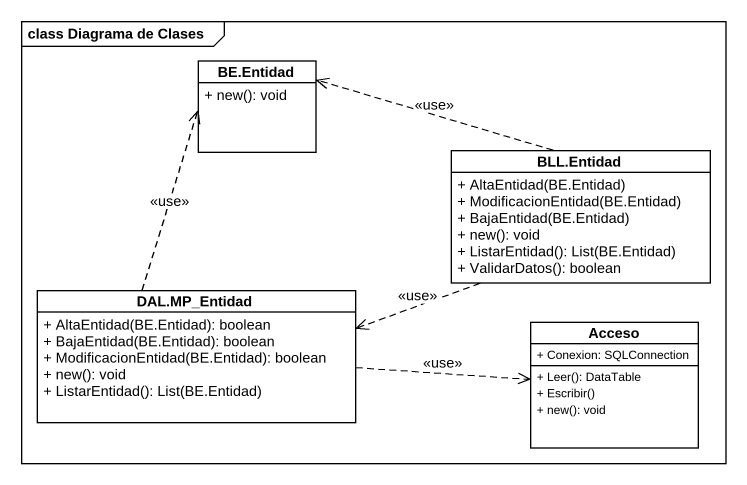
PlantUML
@startuml
mainframe class Diagrama de Clases
hide circle
hide empty members
skinparam classAttributeIconSize 0
class "BE.Entidad" as BE_Entidad {
  + new(): void
}
class "BLL.Entidad" as BLL_Entidad {
  + AltaEntidad(BE.Entidad)
  + ModificacionEntidad(BE.Entidad)
  + BajaEntidad(BE.Entidad)
  + new(): void
  + ListarEntidad(): List(BE.Entidad)
  + ValidarDatos(): boolean
}
class "DAL.MP_Entidad" as DAL_MP_Entidad {
  + AltaEntidad(BE.Entidad): boolean
  + BajaEntidad(BE.Entidad): boolean
  + ModificacionEntidad(BE.Entidad): boolean
  + new(): void
  + ListarEntidad(): List(BE.Entidad)
}
class Acceso {
  + Conexion: SQLConnection
  + Leer(): DataTable
  + Escribir()
  + new(): void
}
BLL_Entidad .left.> BE_Entidad : <<use>>
BLL_Entidad .left.> DAL_MP_Entidad : <<use>>
DAL_MP_Entidad .up.> BE_Entidad : <<use>>
DAL_MP_Entidad .right.> Acceso : <<use>>
@enduml
